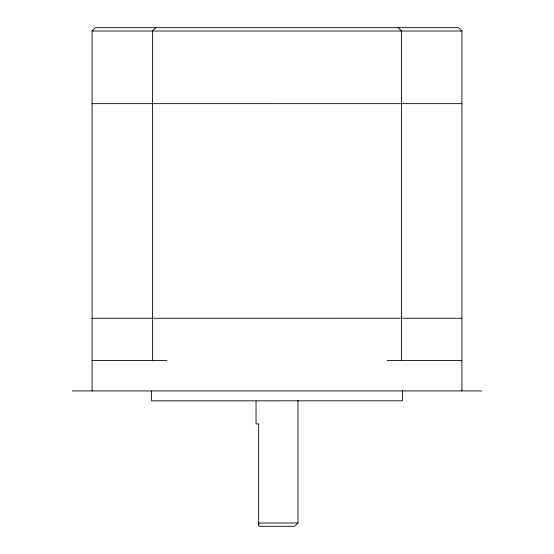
<?xml version="1.0" encoding="UTF-8"?>
<svg xmlns="http://www.w3.org/2000/svg" width="554" height="554" viewBox="0 0 554 554"><rect width="100%" height="100%" fill="white"/><g stroke="black" fill="none" stroke-linecap="round" stroke-linejoin="round"><path stroke-width="0.83" d="M92.089 390.93L92.089 31.017L95.385 27.714L458.601 27.7L461.904 31.003L461.904 390.909M155.799 27.714L152.502 31.017L152.516 360.55M297.969 400.417L297.976 522.997L294.673 526.3L259.341 526.3M92.075 31.017L461.904 31.003M92.082 103.66L461.904 103.646M92.089 318.287L461.911 318.273M92.089 360.55L166.865 360.55M387.121 360.536L461.918 360.536M72.283 390.93L481.717 390.923M297.976 522.997L258.683 522.997L258.683 525.642L258.676 423.942L256.038 423.942L256.038 401.082M398.16 27.7L401.463 31.003L401.477 360.536M402.474 390.916L402.481 400.819L151.533 400.833L151.533 390.923"/></g></svg>
